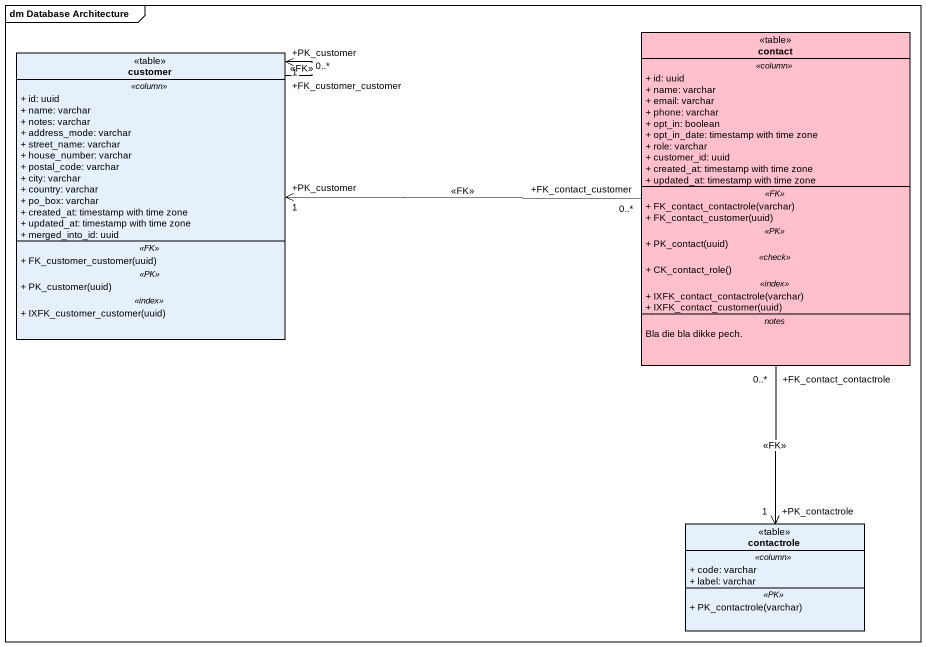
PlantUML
@startuml
mainframe dm Database Architecture
hide circle
hide empty members
skinparam classAttributeIconSize 0
class contact <<table>> #FFC0CB {
  .. <<column>> ..
  + id: uuid
  + name: varchar
  + email: varchar
  + phone: varchar
  + opt_in: boolean
  + opt_in_date: timestamp with time zone
  + role: varchar
  + customer_id: uuid
  + created_at: timestamp with time zone
  + updated_at: timestamp with time zone
  .. <<FK>> ..
  + FK_contact_contactrole(varchar)
  + FK_contact_customer(uuid)
  .. <<PK>> ..
  + PK_contact(uuid)
  .. <<check>> ..
  + CK_contact_role()
  .. <<index>> ..
  + IXFK_contact_contactrole(varchar)
  + IXFK_contact_customer(uuid)
  -- notes --
  Bla die bla dikke pech.
}
class customer <<table>> {
  .. <<column>> ..
  + id: uuid
  + name: varchar
  + notes: varchar
  + address_mode: varchar
  + street_name: varchar
  + house_number: varchar
  + postal_code: varchar
  + city: varchar
  + country: varchar
  + po_box: varchar
  + created_at: timestamp with time zone
  + updated_at: timestamp with time zone
  + merged_into_id: uuid
  .. <<FK>> ..
  + FK_customer_customer(uuid)
  .. <<PK>> ..
  + PK_customer(uuid)
  .. <<index>> ..
  + IXFK_customer_customer(uuid)
}
class contactrole <<table>> {
  .. <<column>> ..
  + code: varchar
  + label: varchar
  .. <<PK>> ..
  + PK_contactrole(varchar)
}
contact "+FK_contact_customer\n0..*" -left-> "+PK_customer\n1" customer : <<FK>>
contact "+FK_contact_contactrole\n0..*" --> "+PK_contactrole\n1" contactrole : <<FK>>
customer "+FK_customer_customer\n0..*" --> "+PK_customer\n1" customer : <<FK>>
@enduml
